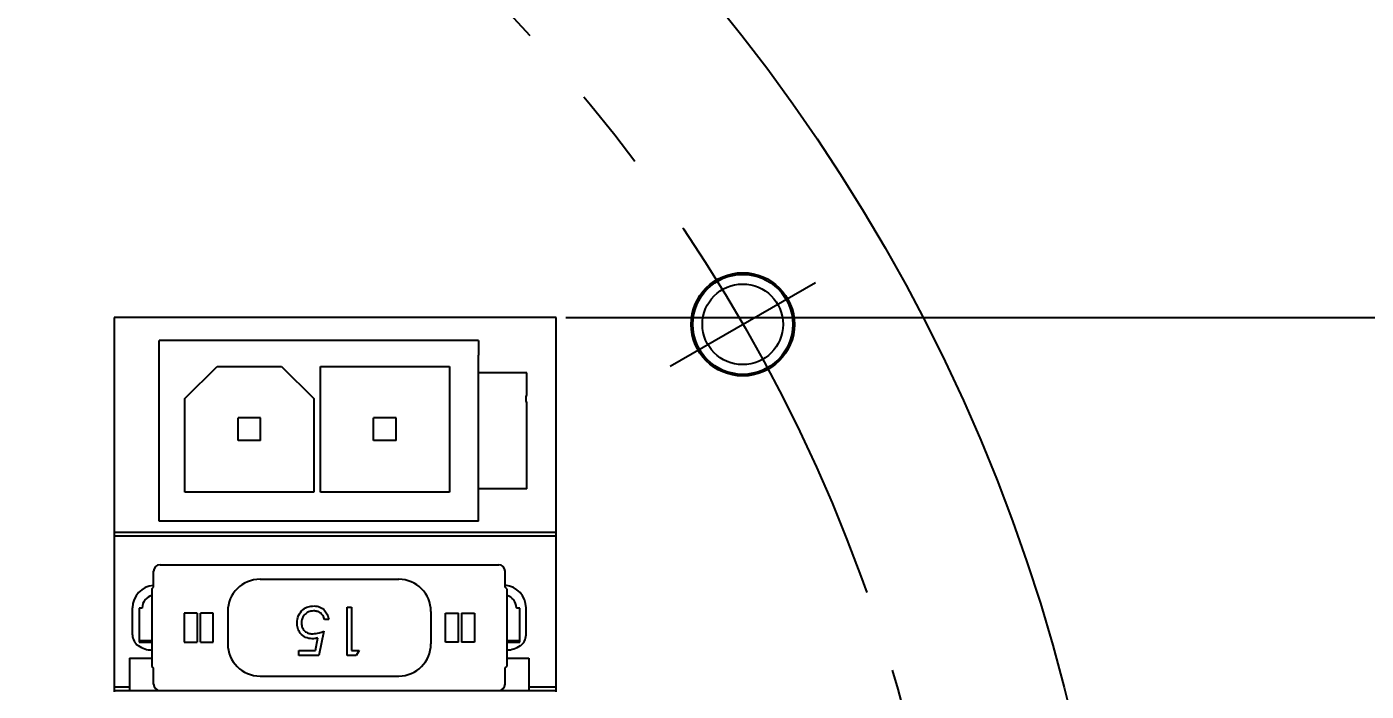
# Model space of a CAD drawing. Extents: x -151 to 841, y 0 to 594.
# Drawn here: x 702.1 to 743.63, y 310.63 to 331.22 of the extents above; entities that cross this region are included whole.
import ezdxf

# ---------------------------------------------------------------- set-up
doc = ezdxf.new("R2010")
doc.units = 0
doc.header["$PDSIZE"] = -1
doc.linetypes.add('CENTERX2', pattern=[20.32, 12.7, -2.54, 2.54, -2.54])
doc.layers.get('0').update_dxf_attribs({"linetype": 'CONTINUOUS'})
doc.layers.get('DEFPOINTS').update_dxf_attribs({"linetype": 'CONTINUOUS'})
doc.layers.add('$TD_AUDIT_GENERATED__25B7_', color=1, linetype='CENTERX2')
doc.layers.add('$TD_AUDIT_GENERATED__25B9_', color=3, linetype='CONTINUOUS')
doc.styles.add('$TD_AUDIT_GENERATED__25BE_', font='GOTHIC.TTF')
doc.dimstyles.new('$TD_AUDIT_GENERATED__25C0_', dxfattribs={"dimtxt": 4, "dimasz": 4, "dimexe": 0.5, "dimexo": 0.3, "dimgap": 1, "dimtad": 1, "dimtoh": 1, "dimdec": 1, "dimzin": 12, "dimtxsty": '$TD_AUDIT_GENERATED__25BE_', "dimcen": 0.09, "dimclrd": 3, "dimclre": 3, "dimclrt": 3, "dimazin": 3, "dimtm": 1e-09, "dimtfac": 1, "dimtdec": 1, "dimtofl": 0, "dimtmove": 0, "dimatfit": 3})

# ---------------------------------------------------------------- blocks, each defined once
blk = doc.blocks.new('*U130')
at = {"layer": '$TD_AUDIT_GENERATED__25B7_'}
blk.add_line((-1.3, -2.252), (1.3, 2.252), dxfattribs=at)
blk = doc.blocks.new('*U131')
at = {"color": 0, "linetype": 'BYBLOCK', "rotation": 300}
blk.add_blockref('*U130', (226.744, 263.625), dxfattribs=at)
blk = doc.blocks.new('*D138')
at = {"layer": '$TD_AUDIT_GENERATED__25B9_', "color": 3}
for p, q in [((718.814, 322.207), (767.028, 322.207)), ((766.528, 316.207), (766.528, 282.578)), ((720.825, 276.578), (767.028, 276.578))]:
    blk.add_line(p, q, dxfattribs=at)
for points in [[(765.528, 316.207), (767.528, 316.207), (766.528, 322.207)], [(765.528, 282.578), (767.528, 282.578), (766.528, 276.578)]]:
    blk.add_solid(points, dxfattribs=at)
at = {"layer": 'DEFPOINTS', "color": 0}
for p in [(718.514, 322.207), (720.525, 276.578), (766.528, 276.578)]:
    blk.add_point(p, dxfattribs=at)
at = {"layer": '$TD_AUDIT_GENERATED__25B9_', "color": 3, "insert": (762.377, 299.392), "char_height": 6, "attachment_point": 5, "rotation": 90, "style": '$TD_AUDIT_GENERATED__25BE_'}
blk.add_mtext('45.6', dxfattribs=at)

msp = doc.modelspace()

# ---------------------------------------------------------------- linework, layer by layer
at = {"layer": '$TD_AUDIT_GENERATED__25B7_'}
msp.add_circle((681, 297), 50, dxfattribs=at)
at = {"color": 7, "linetype": 'CONTINUOUS'}
for p, q in [((718.514, 322.207), (704.815, 322.207)), ((704.815, 322.207), (704.815, 310.607)), ((718.514, 310.607), (718.514, 322.207)), ((706.205, 315.898), (706.205, 321.498)), ((716.105, 321.498), (706.205, 321.498)), ((716.105, 321.498), (716.105, 321.047)), ((716.104, 315.898), (716.104, 321.047)), ((707.005, 319.698), (708.005, 320.698)), ((708.005, 320.698), (710.005, 320.698)), ((710.005, 320.698), (711.005, 319.698)), ((711.205, 320.698), (715.205, 320.698)), ((711.205, 316.798), (711.205, 320.698)), ((715.205, 320.698), (715.205, 316.798)), ((717.604, 320.498), (716.105, 320.498)), ((717.604, 319.816), (717.604, 320.498)), ((707.005, 316.798), (707.005, 319.698)), ((711.005, 319.698), (711.005, 316.798)), ((717.604, 316.898), (717.604, 319.568)), ((709.355, 319.098), (708.655, 319.098)), ((708.655, 318.398), (708.655, 319.098)), ((709.355, 318.398), (709.355, 319.098)), ((712.855, 318.398), (712.855, 319.098)), ((713.555, 319.098), (712.855, 319.098)), ((713.555, 318.398), (713.555, 319.098)), ((709.355, 318.398), (708.655, 318.398)), ((713.555, 318.398), (712.855, 318.398)), ((717.604, 316.898), (716.105, 316.898)), ((711.005, 316.798), (707.005, 316.798)), ((715.205, 316.798), (711.205, 316.798)), ((716.104, 315.898), (706.205, 315.898)), ((718.514, 315.548), (704.815, 315.548)), ((706.035, 313.848), (706.035, 314.348)), ((706.235, 314.548), (716.735, 314.548)), ((716.935, 313.848), (716.935, 314.348)), ((709.335, 314.098), (713.635, 314.098)), ((705.985, 313.798), (706.035, 313.848)), ((705.985, 313.798), (705.985, 311.398)), ((716.985, 313.798), (716.935, 313.848)), ((716.985, 313.798), (716.985, 311.398)), ((705.382, 312.37), (705.382, 313.211)), ((705.585, 313.198), (705.585, 312.148)), ((705.682, 313.198), (705.585, 313.198)), ((705.682, 313.211), (705.682, 313.198)), ((708.335, 313.098), (708.335, 312.098)), ((712.041, 311.734), (712.041, 313.234)), ((712.041, 313.234), (712.175, 313.234)), ((712.175, 313.234), (712.175, 311.887)), ((714.635, 313.098), (714.635, 312.098)), ((717.282, 313.213), (717.282, 313.198)), ((717.385, 313.198), (717.282, 313.198)), ((717.385, 312.148), (717.385, 313.198)), ((717.582, 312.37), (717.582, 313.213)), ((707.385, 313.048), (706.985, 313.048)), ((706.985, 313.048), (706.985, 312.148)), ((707.385, 313.048), (707.385, 312.148)), ((707.885, 313.048), (707.485, 313.048)), ((707.485, 312.148), (707.485, 313.048)), ((707.885, 312.148), (707.885, 313.048)), ((711.464, 312.849), (711.329, 312.849)), ((715.085, 313.048), (715.485, 313.048)), ((715.085, 312.148), (715.085, 313.048)), ((715.485, 312.148), (715.485, 313.048)), ((715.585, 313.048), (715.985, 313.048)), ((715.585, 313.048), (715.585, 312.148)), ((715.985, 313.048), (715.985, 312.148)), ((711.051, 311.887), (711.132, 312.282)), ((711.31, 312.484), (711.156, 311.734)), ((705.585, 312.202), (705.985, 312.202)), ((705.585, 312.148), (705.985, 312.148)), ((706.985, 312.148), (707.385, 312.148)), ((707.485, 312.148), (707.885, 312.148)), ((710.541, 311.887), (711.051, 311.887)), ((710.541, 311.734), (710.541, 311.887)), ((712.175, 311.887), (712.406, 311.887)), ((712.406, 311.887), (712.318, 311.734)), ((715.485, 312.148), (715.085, 312.148)), ((715.985, 312.148), (715.585, 312.148)), ((716.985, 312.202), (717.385, 312.202)), ((716.985, 312.148), (717.385, 312.148)), ((705.292, 311.648), (705.292, 310.648)), ((705.292, 311.648), (705.985, 311.648)), ((711.156, 311.734), (710.541, 311.734)), ((712.318, 311.734), (712.041, 311.734)), ((716.985, 311.648), (717.672, 311.648)), ((717.672, 311.648), (717.672, 310.648)), ((706.035, 311.348), (705.985, 311.398)), ((706.035, 310.848), (706.035, 311.348)), ((709.335, 311.098), (713.635, 311.098)), ((716.935, 311.348), (716.985, 311.398)), ((716.935, 310.848), (716.935, 311.348)), ((704.815, 310.648), (718.514, 310.648))]:
    msp.add_line(p, q, dxfattribs=at)
at = {"color": 8, "linetype": 'CONTINUOUS'}
for p, q in [((704.815, 315.448), (718.514, 315.448)), ((705.292, 310.748), (704.815, 310.748)), ((718.514, 310.748), (717.672, 310.748))]:
    msp.add_line(p, q, dxfattribs=at)
at = {"color": 7, "linetype": 'CONTINUOUS'}
for centre, radius in [((681, 297), 55), ((724.301, 322), 1.6), ((724.301, 322), 1.55), ((724.301, 322), 1.25)]:
    msp.add_circle(centre, radius, dxfattribs=at)
for centre, radius, start, end in [((706.235, 314.348), 0.2, 90, 180), ((716.735, 314.348), 0.2, 0, 90), ((709.335, 313.098), 1, 90, 180), ((713.635, 313.098), 1, 0, 90), ((706.082, 313.211), 0.7, 93.8047, 180.0006), ((706.082, 313.211), 0.4, 103.9527, 180.0011), ((716.882, 313.213), 0.7, 359.9999, 85.6136), ((716.882, 313.213), 0.4, 359.9999, 74.9985), ((705.782, 312.37), 0.4, 180.0006, 235.8571), ((717.182, 312.37), 0.4, 304.1423, 359.9999), ((706.006, 312.702), 0.8, 235.8571, 268.4986), ((709.335, 312.098), 1, 180, 270), ((713.635, 312.098), 1, 270, 0), ((716.957, 312.702), 0.8, 272.0085, 304.1423), ((706.235, 310.848), 0.2, 180, 270), ((716.735, 310.848), 0.2, 270, 0)]:
    msp.add_arc(centre, radius, start, end, dxfattribs=at)
for points, knots in [([(717.604, 319.568), (717.598, 319.588), (717.586, 319.626), (717.581, 319.692), (717.586, 319.757), (717.598, 319.796), (717.604, 319.816)], [0, 0, 0, 0, 0.256064, 0.499938, 0.742355, 1, 1, 1, 1]), ([(710.483, 312.744), (710.492, 312.821), (710.509, 312.977), (710.644, 313.158), (710.822, 313.258), (710.945, 313.267), (711.006, 313.272)], [0, 0, 0, 0, 0.279865, 0.559271, 0.779423, 1, 1, 1, 1]), ([(710.998, 313.118), (710.942, 313.112), (710.83, 313.098), (710.704, 312.996), (710.628, 312.87), (710.621, 312.782), (710.618, 312.738)], [0, 0, 0, 0, 0.279617, 0.559356, 0.77956, 1, 1, 1, 1]), ([(711.329, 312.849), (711.318, 312.891), (711.294, 312.976), (711.203, 313.062), (711.101, 313.109), (711.033, 313.115), (710.998, 313.118)], [0, 0, 0, 0, 0.280052, 0.559169, 0.779585, 1, 1, 1, 1]), ([(711.006, 313.272), (711.071, 313.265), (711.199, 313.252), (711.344, 313.138), (711.434, 312.998), (711.454, 312.899), (711.464, 312.849)], [0, 0, 0, 0, 0.279626, 0.559018, 0.77938, 1, 1, 1, 1]), ([(710.955, 312.253), (710.883, 312.26), (710.74, 312.276), (710.582, 312.411), (710.494, 312.575), (710.487, 312.687), (710.483, 312.744)], [0, 0, 0, 0, 0.279688, 0.559025, 0.779292, 1, 1, 1, 1]), ([(710.618, 312.738), (710.623, 312.686), (710.634, 312.582), (710.735, 312.47), (710.858, 312.414), (710.939, 312.409), (710.979, 312.407)], [0, 0, 0, 0, 0.2795384, 0.558615, 0.7790479, 1, 1, 1, 1]), ([(711.132, 312.282), (711.099, 312.273), (711.041, 312.257), (710.981, 312.254), (710.955, 312.253)], [0, 0, 0, 0, 0.560067, 1, 1, 1, 1]), ([(710.979, 312.407), (711.043, 312.413), (711.157, 312.425), (711.263, 312.466), (711.31, 312.484)], [0, 0, 0, 0, 0.559416, 1, 1, 1, 1])]:
    msp.add_open_spline(points, degree=3, knots=knots, dxfattribs=at)

# ---------------------------------------------------------------- block references
at = {"rotation": 30}
msp.add_blockref('*U131', (659.748, -19.678), dxfattribs=at)

# ---------------------------------------------------------------- dimensions: what is measured, and where the dimension line sits
at = {"layer": '$TD_AUDIT_GENERATED__25B9_'}
dim = msp.add_linear_dim(base=(766.528, 276.578), p1=(718.514, 322.207), p2=(720.525, 276.578), angle=90, dimstyle='$TD_AUDIT_GENERATED__25C0_', override={"dimtxt": 6, "dimasz": 6, "dimtmove": 0}, dxfattribs=at)
dim.commit()
dim.dimension.update_dxf_attribs({"geometry": '*D138', "text_midpoint": (766.528, 299.392), "dimtype": 160})

doc.saveas('drawing.dxf')
